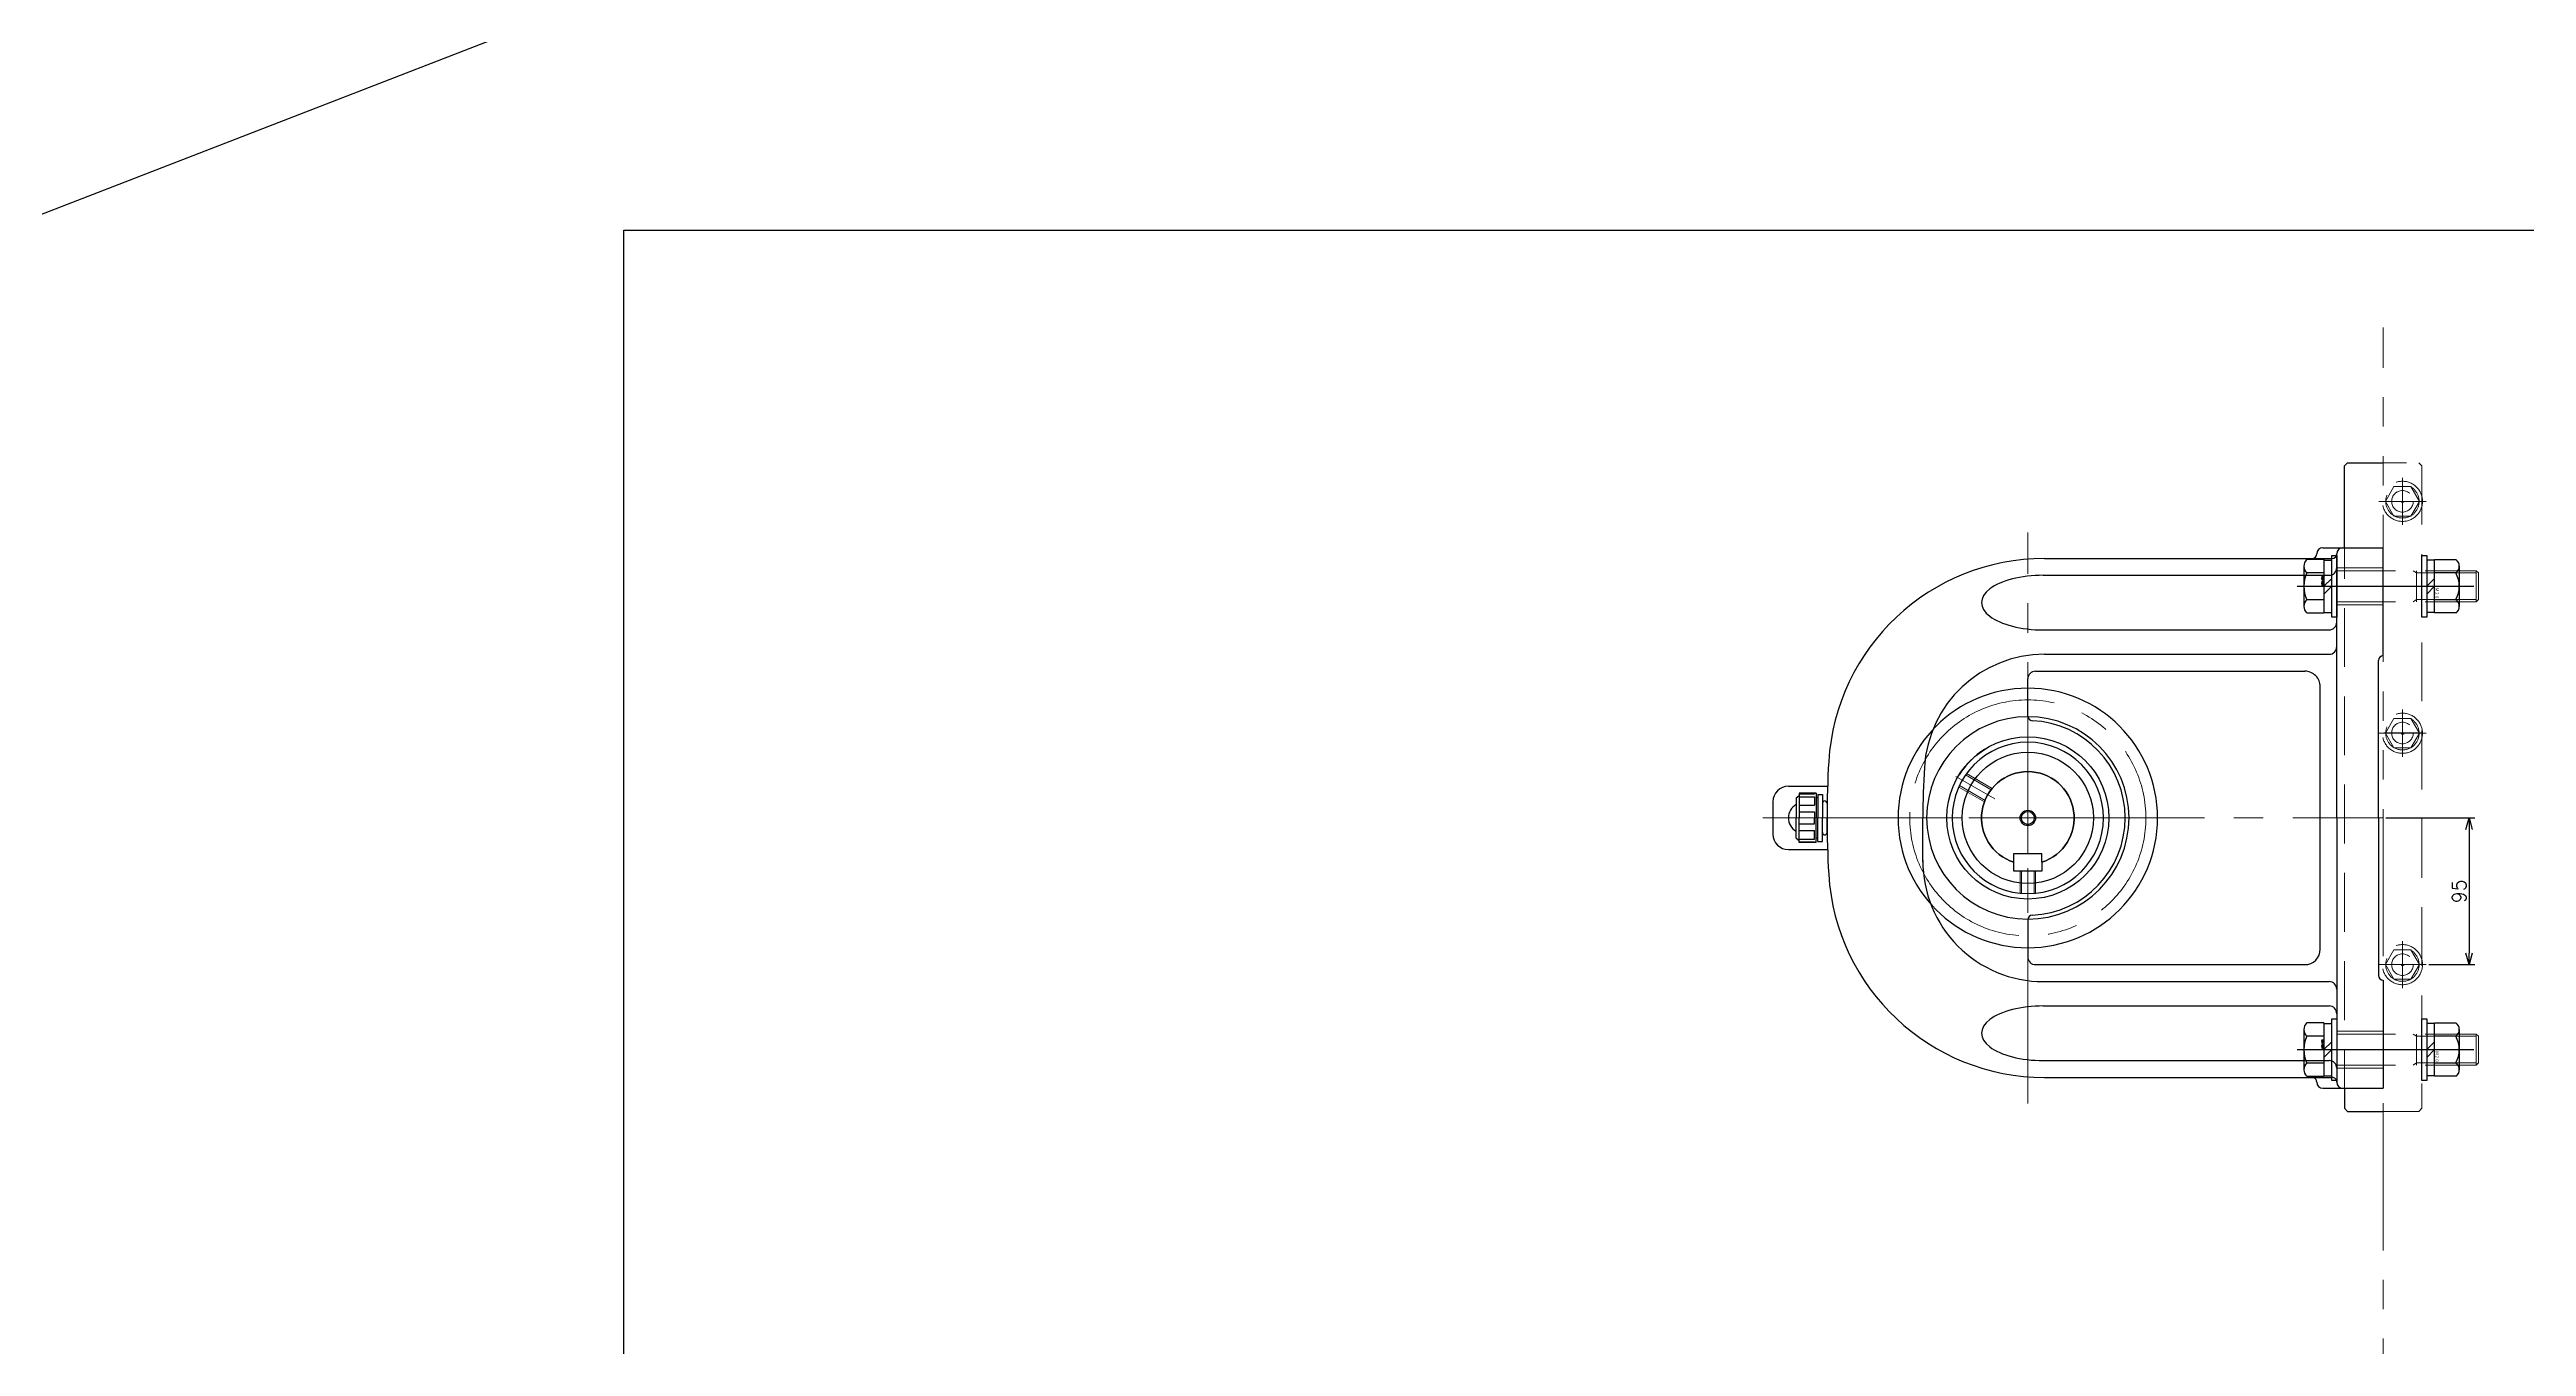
# Model space of a CAD drawing. Header units: millimetres. Extents: x -16130 to 36813, y -8099 to 27484.
# Drawn here: x -4298 to -2695, y 17742 to 18582 of the extents above; entities that cross this region are included whole.
import ezdxf

# ---------------------------------------------------------------- set-up
doc = ezdxf.new("R2010")
doc.units = ezdxf.units.MM
doc.header["$LTSCALE"] = 6
doc.header["$PDMODE"] = 99
doc.header["$PDSIZE"] = 1
for name, pattern in [('CENTER2', [28.575, 19.05, -3.175, 3.175, -3.175]), ('HIDDEN', [9.525, 6.35, -3.175]), ('PHANTOM2', [31.75, 15.875, -3.175, 3.175, -3.175, 3.175, -3.175])]:
    doc.linetypes.add(name, pattern=pattern)
for name, color, linetype, lineweight in [('04_HIDDEN', 2, 'HIDDEN', 13), ('05_CENTER', 4, 'CENTER2', 13), ('06_PHANTOM', 2, 'PHANTOM2', 13), ('08_DIM', 3, 'Continuous', 13)]:
    doc.layers.add(name, color=color, linetype=linetype, lineweight=lineweight)
doc.layers.add('10_DRAFT', color=8, linetype='Continuous', lineweight=0, plot=False)
doc.styles.add('KANJI0', font='txt.shx', dxfattribs={"width": 0.9, "height": 30, "bigfont": 'bigfont'})
doc.styles.add('KSS_TXT', font='txt.shx', dxfattribs={"bigfont": 'extfont2.shx'})
doc.styles.add('KSS_TXT_L', font='txt.shx', dxfattribs={"height": 3, "bigfont": 'extfont2.shx'})
doc.dimstyles.new('KSS_DIM', dxfattribs={"dimtxt": 3, "dimasz": 2.5, "dimexe": 1.25, "dimexo": 0.625, "dimtad": 1, "dimdsep": 46, "dimtxsty": 'KSS_TXT', "dimblk": 'OPEN30', "dimcen": 0, "dimazin": 2, "dimtfac": 0.75, "dimtmove": 0, "dimatfit": 3, "dimldrblk": 'OPEN30', "dimfxl": 1, "dimtolj": 1, "dimarcsym": 0})

# ---------------------------------------------------------------- blocks, each defined once
blk = doc.blocks.new('A$C285C78E6_1_2_1')
at = {"color": 0, "linetype": 'CENTER2'}
for p, q in [((-15.3, 0), (15.3, 0)), ((0, -15.3), (0, 15.3))]:
    blk.add_line(p, q, dxfattribs=at)
at = {"color": 0}
for p, q in [((-11, 0), (-5.5, 9.5)), ((-5.5, -9.5), (-11, 0)), ((-5.5, 9.5), (5.5, 9.5)), ((5.5, 9.5), (11, 0)), ((11, 0), (5.5, -9.5)), ((5.5, -9.5), (-5.5, -9.5))]:
    blk.add_line(p, q, dxfattribs=at)
for radius in [13, 10.8]:
    blk.add_circle((0, 0), radius, dxfattribs=at)
at = {"layer": '10_DRAFT', "style": 'KSS_TXT_L'}
blk.add_text('BT-M12', height=0.3, dxfattribs=at).set_placement((-0.7, -0.5))
blk = doc.blocks.new('GM-DP 0.75kW 1／1200c_1_1_1')
at = {"color": 0}
for p, q in [((-20.5, 385), (-20.5, 359.64969)), ((10.5, 395), (-10.5, 395)), ((20.5, 385), (20.5, 359.64969)), ((-16, 378), (0, 378)), ((-16, 367), (-16, 378)), ((-16, 367), (-16, 378)), ((-15.516666, 378), (-15.516666, 368)), ((-13, 380), (-14.5, 378)), ((-13, 380), (-14.5, 378)), ((-13.731746, 378), (-13.731746, 368)), ((-13, 380), (0, 380)), ((-8.212134, 378), (-8.212134, 368)), ((-3.902954, 378), (-3.902954, 368)), ((13, 380), (0, 380)), ((16, 378), (0, 378)), ((3.902955, 378), (3.902955, 368)), ((8.212135, 378), (8.212135, 368)), ((13, 380), (14.5, 378)), ((13, 380), (14.5, 378)), ((13.731746, 378), (13.731746, 368)), ((15.516667, 378), (15.516667, 368)), ((16, 367), (16, 378)), ((16, 367), (16, 378)), ((-16, 368), (-15.516666, 368)), ((-16, 367), (0, 367)), ((-15.25, 366), (0, 366)), ((-15.25, 366), (-15.25, 363)), ((-15.25, 363), (0, 363)), ((-13.731746, 368), (-8.212134, 368)), ((-13, 366), (-13, 367)), ((-9.5, 360), (0, 360)), ((-3.902954, 368), (0, 368)), ((3.902955, 368), (0, 368)), ((16, 367), (0, 367)), ((15.25, 366), (0, 366)), ((15.25, 363), (0, 363)), ((9.5, 360), (0, 360)), ((13.731746, 368), (8.212135, 368)), ((13, 366), (13, 367)), ((15.25, 366), (15.25, 363)), ((16, 368), (15.516667, 368)), ((-28.394154, 297.967004), (0, 297.967004)), ((-95, 225), (-95, 50.7)), ((-65.931783, 230), (-90, 230)), ((-28.618176, 239), (-23, 239)), ((-23, 239), (-23, 221)), ((65.931783, 230), (90, 230)), ((95, 225), (95, 50.7)), ((-168, 219.147036), (-168, 33)), ((-157.092203, 220), (-157.092203, 35)), ((-121.748725, 220.000003), (-121.748725, 35)), ((-105.967003, 220.394155), (-105.967003, 35)), ((-28.618176, 221), (-23, 221)), ((105.967004, 219.147036), (105.967004, 35)), ((121.748725, 220.000003), (121.748725, 35)), ((157.092203, 220), (157.092203, 35)), ((168, 219.147036), (168, 33)), ((-175, 39), (-175, 0)), ((-85, 40.7), (85, 40.7)), ((175, 39), (175, 0)), ((0, 30), (-171, 30)), ((0, 30), (171, 30)), ((-105, 0), (-175, 0)), ((0, 3), (-102, 3)), ((0, 3), (102, 3)), ((105, 0), (175, 0))]:
    blk.add_line(p, q, dxfattribs=at)
for radius in [52.5, 42.5, 5, 4.188]:
    blk.add_circle((0, 230), radius, dxfattribs=at)
for centre, radius, start, end in [((-10.5, 385), 10, 90, 180), ((0, 375), 10, 30, 150), ((10.5, 385), 10, 0, 90), ((-28, 219.147036), 140, 93.489726, 180), ((0, -240), 600, 90, 93.489726), ((-9.5, 361.5), 1.5, 90, 180), ((-9.5, 361.5), 1.5, 180, 270), ((0, -240), 600, 86.510274, 90), ((9.5, 361.5), 1.5, 0, 90), ((9.5, 361.5), 1.5, 270, 0), ((28, 219.147036), 140, 0, 86.510274), ((-28, 220), 77.968, 89.710349, 180), ((0, -240), 537.967004, 86.510274, 90), ((28, 219.147036), 77.967004, 0, 86.510274), ((0, 230), 52.5, 32.135502, 57.993336), ((0, 230), 30, 197.457603, 162.542397), ((-90, 225), 5, 90, 180), ((-65.931783, 227), 3, 2.605251, 90), ((0, 230), 63, 182.605251, 357.394749), ((65.931783, 227), 3, 90, 177.394749), ((90, 225), 5, 0, 90), ((-85, 50.7), 10, 180, 270), ((85, 50.7), 10, 270, 0), ((-171, 39), 4, 90, 180), ((-171, 46), 3, 270, 0), ((-171, 33), 3, 270, 0), ((-162.092203, 35), 5, 270, 0), ((-126.748725, 35), 5, 270, 0), ((-110.967003, 35), 5, 270, 0), ((110.967004, 35), 5, 180, 270), ((126.748725, 35), 5, 180, 270), ((162.092203, 35), 5, 180, 270), ((171, 46), 3, 180, 270), ((171, 33), 3, 180, 270), ((171, 39), 4, 0, 90), ((-171, 26), 4, 90, 180), ((171, 26), 4, 0, 90), ((-102, 0), 3, 90, 180), ((102, 0), 3, 0, 90)]:
    blk.add_arc(centre, radius, start, end, dxfattribs=at)
for centre in [(-139.420464, 220), (139.420464, 220)]:
    blk.add_ellipse(centre, major_axis=(0, 40), ratio=0.441793, start_param=4.7123889804, end_param=7.853981634, dxfattribs=at)
at = {"layer": '04_HIDDEN', "color": 0}
for p, q in [((-162, 30), (-162, 0)), ((-138, 30), (-138, 0)), ((138, 30), (138, 0)), ((162, 30), (162, 0))]:
    blk.add_line(p, q, dxfattribs=at)
at = {"layer": '05_CENTER', "color": 0}
for p, q in [((0, 401.460403), (0, 0)), ((-184.860774, 230), (184.860774, 230)), ((-150, 36.359527), (-150, -6.787032)), ((150, 36.359527), (150, -6.787032))]:
    blk.add_line(p, q, dxfattribs=at)
blk = doc.blocks.new('A$C79EF172E_1_1_1')
at = {"color": 0}
blk.add_lwpolyline([(-93, 37.5), (323, 37.5), (325, 35.5), (325, -10.5), (323, -12.5), (-93, -12.5), (-95, -10.5), (-95, 35.5)], close=True, dxfattribs=at)
for centre in [(0, 0), (150, 0), (300, 0)]:
    blk.add_circle(centre, 7, dxfattribs=at)
at = {"layer": '05_CENTER'}
for p, q in [((12.1, 0), (-12.1, 0)), ((0, -12.1), (0, 12.1)), ((162.1, 0), (137.9, 0)), ((150, -12.1), (150, 12.1)), ((312.1, 0), (287.9, 0)), ((300, -12.1), (300, 12.1))]:
    blk.add_line(p, q, dxfattribs=at)
blk = doc.blocks.new('RS120-1B18Tc_1_1_1')
at = {"color": 0}
for p, q in [((9, 34.4), (-9, 34.4)), ((-9, 34.4), (-9, 28.6)), ((9, 28.6), (9, 34.4))]:
    blk.add_line(p, q, dxfattribs=at)
for radius in [84, 65.5, 49]:
    blk.add_circle((0, 0), radius, dxfattribs=at)
blk.add_arc((0, 0), 30, 107.4576, 72.5424, dxfattribs=at)
at = {"layer": '04_HIDDEN', "color": 0}
for p, q in [((-5, 48.7), (-5, 34.4)), ((-4, 48.8), (-4, 34.4)), ((4, 48.8), (4, 34.4)), ((5, 48.7), (5, 34.4)), ((-44.7, -20), (-28.1, -10.5)), ((-44.3, -21), (-27.7, -11.4)), ((-40.3, -27.9), (-23.7, -18.3)), ((-39.7, -28.7), (-23.1, -19.1))]:
    blk.add_line(p, q, dxfattribs=at)
at = {"layer": '05_CENTER'}
for p, q in [((0, -91), (0, 91)), ((91, 0), (-91, 0))]:
    blk.add_line(p, q, dxfattribs=at)
at = {"layer": '05_CENTER', "color": 0}
blk.add_line((-46.6, -26.9), (-21.3, -12.3), dxfattribs=at)
at = {"layer": '05_CENTER'}
blk.add_circle((0, 0), 76.4, dxfattribs=at)
blk = doc.blocks.new('A$C00F93995_1_2_1')
at = {"color": 0}
for p, q in [((-17.3, 19.5), (-17.3, 8.3)), ((13, 21.3), (-13, 21.3)), ((-8.7, 8.3), (-8.7, 19.5)), ((8.7, 8.3), (8.7, 19.5)), ((17.3, 8.3), (17.3, 19.5)), ((17.3, 8.3), (-17.3, 8.3)), ((-16.9, 8.3), (-16.9, 3.2)), ((-5.1, 8.3), (0, 3.2)), ((0, 8.3), (5.1, 3.2)), ((16.9, 8.3), (16.9, 3.2))]:
    blk.add_line(p, q, dxfattribs=at)
at = {"color": 0, "linetype": 'CENTER2'}
blk.add_line((0, 25.6), (0, -95.7), dxfattribs=at)
at = {"color": 0}
blk.add_lwpolyline([(-20, 3.2), (20, 3.2), (20, 0), (-20, 0)], close=True, dxfattribs=at)
for centre, radius, start, end in [((-13, 15.3), 6, 44.6, 135.4), ((0, -0.6), 21.9, 66.6, 113.4), ((13, 15.3), 6, 44.6, 135.4)]:
    blk.add_arc(centre, radius, start, end, dxfattribs=at)
at = {"layer": '04_HIDDEN', "color": 0}
for p, q in [((-10, 0), (-10, -90.3)), ((10, 0), (10, -90.3)), ((-8.6, -51.7), (-10, -49.4)), ((10, -51.7), (-10, -51.7)), ((-8.6, -51.7), (-8.6, -91.7)), ((8.6, -51.7), (10, -49.4)), ((8.6, -51.7), (8.6, -91.7)), ((-10, -90.3), (-8.6, -91.7)), ((10, -90.3), (-10, -90.3)), ((8.6, -91.7), (-8.6, -91.7)), ((8.6, -91.7), (10, -90.3))]:
    blk.add_line(p, q, dxfattribs=at)
at = {"layer": '10_DRAFT', "style": 'KSS_TXT'}
blk.add_text('M20x100', height=1, dxfattribs=at).set_placement((0.4, 8.8))
blk = doc.blocks.new('M20Nza_1_2_1')
at = {"color": 0}
for p, q in [((-17.3, 8.3), (-17.3, 22)), ((-13, 24.3), (13, 24.3)), ((-8.7, 22), (-8.7, 8.3)), ((8.6, 8.3), (8.6, 22)), ((17.3, 22), (17.3, 8.3)), ((17.3, 8.3), (-17.3, 8.3)), ((-16.9, 8.3), (-16.9, 3.2)), ((-5.1, 8.3), (0, 3.2)), ((0, 8.3), (5.1, 3.2)), ((16.9, 8.3), (16.9, 3.2))]:
    blk.add_line(p, q, dxfattribs=at)
at = {"color": 0, "linetype": 'CENTER2'}
blk.add_line((0, 0), (0, 24.3), dxfattribs=at)
at = {"color": 0}
blk.add_lwpolyline([(-20, 3.2), (20, 3.2), (20, 0), (-20, 0)], close=True, dxfattribs=at)
for centre, radius, start, end in [((-13, 19.1), 5.19, 33.626, 146.374), ((0, 7), 17.3, 60, 120), ((13, 19.1), 5.19, 33.626, 146.374)]:
    blk.add_arc(centre, radius, start, end, dxfattribs=at)
at = {"layer": '10_DRAFT', "style": 'KANJI0', "width": 0.82}
blk.add_text('Ｍ２０', height=2.14, dxfattribs=at).set_placement((0.9, 8.6))
blk = doc.blocks.new('_Open30')
at = {"color": 0, "linetype": 'ByBlock', "lineweight": -2}
for p, q in [((-1, 0.27), (0, 0)), ((0, 0), (-1, -0.27)), ((0, 0), (-1, 0))]:
    blk.add_line(p, q, dxfattribs=at)
blk = doc.blocks.new('*D1934')
at = {"layer": '08_DIM', "color": 0, "lineweight": -2, "transparency": 16777216}
for p, q in [((-2786, 18084.3), (-2728.5, 18084.3)), ((-2732.2, 18076.8), (-2732.2, 17996.8)), ((-2758.2, 17989.3), (-2728.5, 17989.3))]:
    blk.add_line(p, q, dxfattribs=at)
at = {"layer": 'Defpoints', "color": 0, "transparency": 16777216}
for p in [(-2787.8, 18084.3), (-2760, 17989.3), (-2732.2, 17989.3)]:
    blk.add_point(p, dxfattribs=at)
at = {"layer": '08_DIM', "color": 0, "lineweight": -2, "transparency": 16777216, "xscale": 7.5, "yscale": 7.5, "zscale": 7.5}
for p, rotation in [((-2732.2, 18084.3), 90), ((-2732.2, 17989.3), 270)]:
    blk.add_blockref('_Open30', p, dxfattribs=dict(at, rotation=rotation))
at = {"layer": '08_DIM', "color": 0, "transparency": 16777216, "insert": (-2738.6, 18036.8), "char_height": 9, "attachment_point": 5, "rotation": 90, "style": 'KSS_TXT'}
blk.add_mtext('\\A1;95', dxfattribs=at)

msp = doc.modelspace()

# ---------------------------------------------------------------- linework, layer by layer
at = {"color": 2}
msp.add_line((-1590.80397, 19526.87304), (-10784.35796, 15962.3952), dxfattribs=at)
for p, q in [((-2812.84828, 18312.28021), (-2810.84828, 18314.28021)), ((-2812.84828, 18259.28018), (-2812.84828, 18312.28021)), ((-2810.84828, 18314.28021), (-2787.84829, 18314.28021)), ((-2812.84828, 17909.28018), (-2812.84828, 17896.28017)), ((-2812.84828, 17896.28017), (-2810.84828, 17894.28017)), ((-2810.84828, 17894.28017), (-2787.84829, 17894.28017))]:
    msp.add_line(p, q)
msp.add_lwpolyline([(-3926.63238, 18464.9554), (-1920.32679, 18464.9554), (-1920.32679, 16656.42144), (-3926.63238, 16656.42144)], close=True, dxfattribs=at)
at = {"layer": '06_PHANTOM'}
msp.add_line((-2787.84827, 17042.26985), (-2787.84827, 18401.87335), dxfattribs=at)
at = {"layer": '10_DRAFT'}
for p, q in [((-2787.84827, 18234.28018), (-2762.84827, 18234.28018)), ((-2787.84827, 17934.28018), (-2762.84827, 17934.28018))]:
    msp.add_line(p, q, dxfattribs=at)

# ---------------------------------------------------------------- block references
at = {"color": 4, "rotation": 89.99999999999997}
msp.add_blockref('GM-DP 0.75kW 1／1200c_1_1_1', (-2787.84827, 18084.28018), dxfattribs=at)
for name, p, rotation in [('A$C00F93995_1_2_1', (-2817.84827, 18234.28018), 89.99999999999997), ('M20Nza_1_2_1', (-2762.84827, 18234.28018), 270), ('A$C00F93995_1_2_1', (-2817.84827, 17934.28018), 89.99999999999997), ('M20Nza_1_2_1', (-2762.84827, 17934.28018), 270)]:
    msp.add_blockref(name, p, dxfattribs=dict(rotation=rotation))
at = {"color": 4, "xscale": -1, "rotation": 180}
msp.add_blockref('RS120-1B18Tc_1_1_1', (-3017.84827, 18084.28018), dxfattribs=at)
at = {"layer": '04_HIDDEN', "rotation": 90}
msp.add_blockref('A$C79EF172E_1_1_1', (-2775.3483, 17989.28018), dxfattribs=at)
at = {"layer": '04_HIDDEN'}
for p in [(-2775.3483, 18289.28017), (-2775.3483, 18139.11908), (-2775.34829, 17989.28018)]:
    msp.add_blockref('A$C285C78E6_1_2_1', p, dxfattribs=at)

# ---------------------------------------------------------------- dimensions: what is measured, and where the dimension line sits
at = {"layer": '08_DIM'}
dim = msp.add_linear_dim(base=(-2732.20768, 17989.28018), p1=(-2787.84827, 18084.28018), p2=(-2760.0368, 17989.28018), angle=90, dimstyle='KSS_DIM', override={"dimscale": 3}, dxfattribs=at)
dim.commit()
dim.dimension.update_dxf_attribs({"geometry": '*D1934', "text_midpoint": (-2738.58893, 18036.78018)})

doc.saveas('drawing.dxf')
